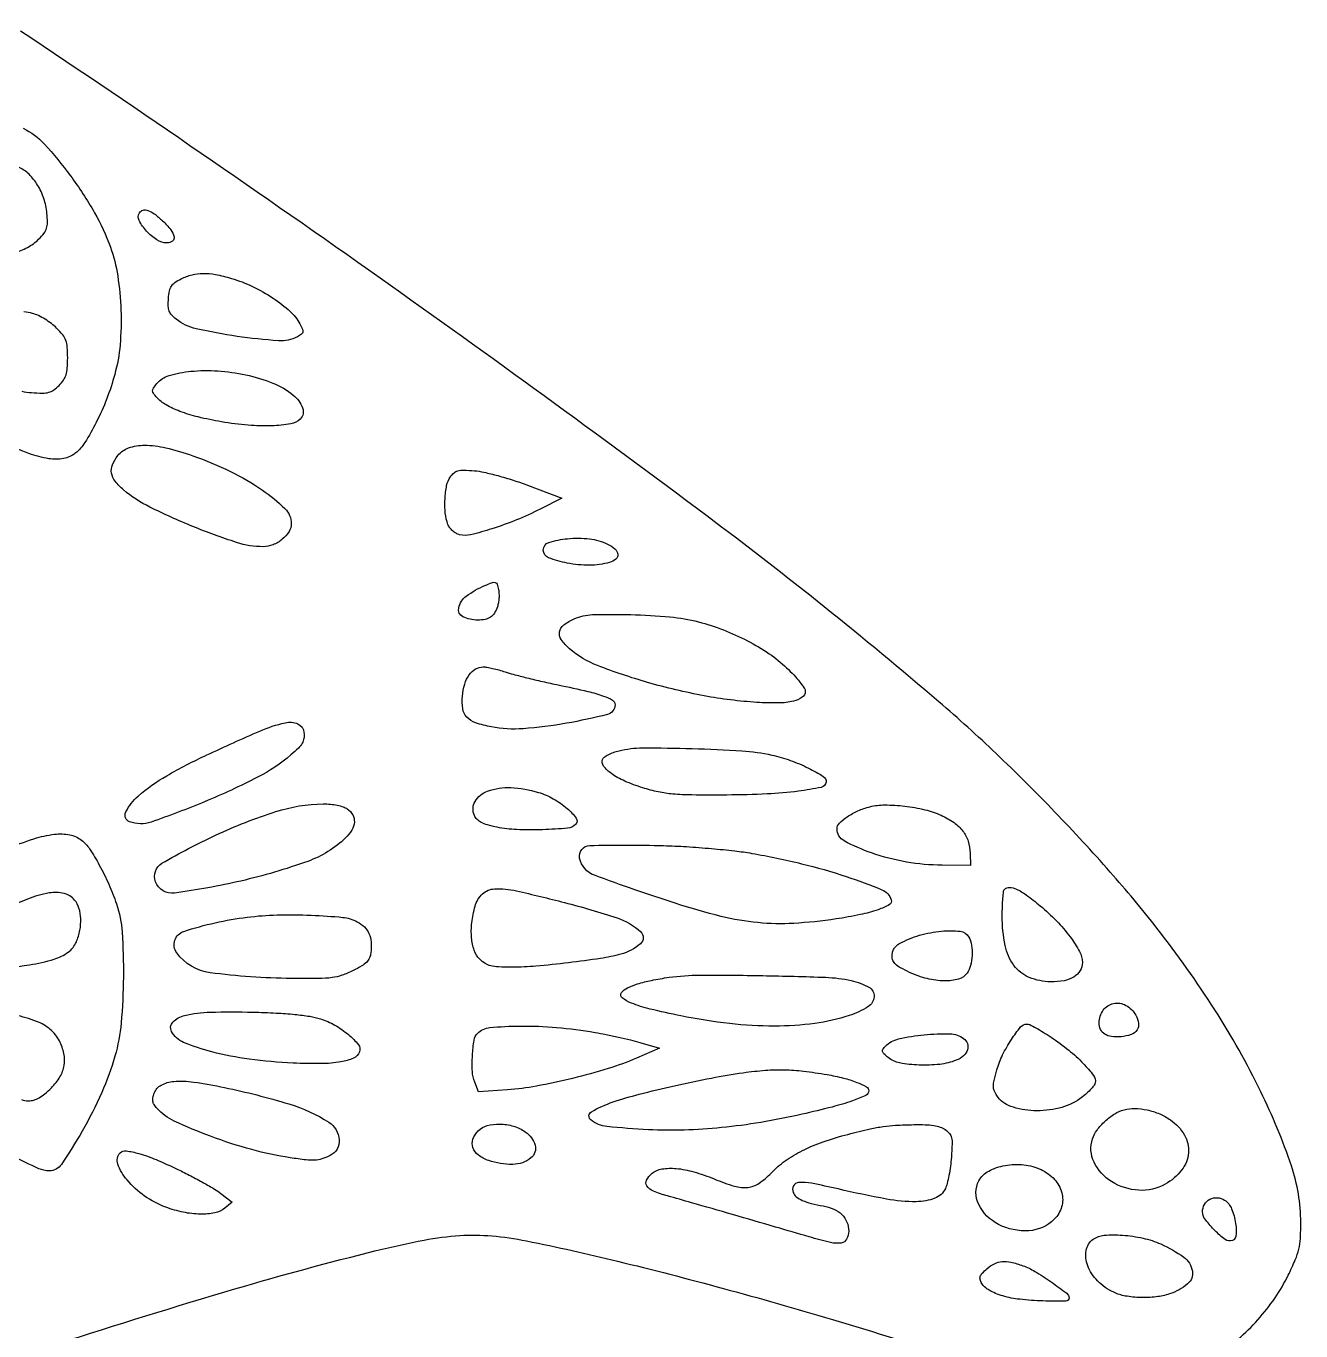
# Model space of a CAD drawing. Header units: inches. Extents: x 0 to 5940, y 0 to 4205.
# Drawn here: x 5554.79 to 5582.19, y 759.13 to 787.18 of the extents above; entities that cross this region are included whole.
import ezdxf

# ---------------------------------------------------------------- set-up
doc = ezdxf.new("R2010")
doc.units = ezdxf.units.IN
doc.header["$LTSCALE"] = 50
doc.header["$MEASUREMENT"] = 0
doc.layers.get('0').update_dxf_attribs({"color": 1})

# ---------------------------------------------------------------- blocks, each defined once
blk = doc.blocks.new('JACZ-COO-GE-001-CAR-LOGO-R00')
at = {"color": 8}
for points in [[(6698.45, 2830.09, -0.005668), (6751.65, 2846.5, -0.011446), (6793.99, 2857.98, -0.012877), (6808.34, 2861.13, -0.031434), (6819.06, 2862.51, -0.037776), (6828.62, 2862.41, -0.028164), (6839.07, 2860.91, -0.010127), (6866.25, 2854.85, -0.006409), (6897.7, 2846.75, -0.006174), (6930.68, 2837.36, -0.006666), (6962.57, 2827.39, 0.006902)], [(7052.27, 2831.44, 0.031214), (7058.1, 2837.22, 0.030679), (7063.29, 2843.84, 0.03782), (7067.24, 2850.6, 0.012192), (7069.37, 2855.27, 0.042268), (7070.41, 2858.41, 0.044428), (7070.88, 2861.61, 0.014509), (7071.01, 2866.38, 0.082028), (7068.19, 2883.4, 0.031601), (7059.03, 2905.6, 0.028704), (7045.27, 2930.1, 0.023596), (7027.93, 2954.58, 0.015044), (7013.94, 2971.41, 0.010781), (6997.35, 2989.39, 0.010661), (6979.72, 3006.92, 0.013264), (6962.57, 3022.42, 0.01644), (6893.02, 3078.13, 0.00673), (6795.17, 3149.34, 0.006628), (6687.48, 3223.39, 0.008177)], [(6688.21, 3194.25, -0.096539), (6694.55, 3189.57, -0.027319), (6702.38, 3180.05, -0.028156), (6709.6, 3168.95, -0.044375), (6714.36, 3158.64, -0.047108), (6716.55, 3150.03, -0.030289), (6717.53, 3139.75, -0.03021), (6717.26, 3129.39, -0.045302), (6715.66, 3120.48, -0.025374), (6713.28, 3113.25, -0.023633), (6710.12, 3106.11, -0.023691), (6706.76, 3100.12, -0.086229), (6703.86, 3096.88, -0.123729), (6700.34, 3095.3, -0.082595), (6695.9, 3095.25, -0.052201), (6689.96, 3096.82, -0.016873), (6681.54, 3100.34, 0.009432)], [(6687.83, 3115.45, 0.030609), (6690.73, 3115.06, 0.014325), (6694.03, 3114.92, 0.067648), (6695.91, 3115.14, 0.092554), (6697.37, 3115.83, 0.040263), (6699, 3117.22, 0.044297), (6700.33, 3118.81, 0.07644), (6701.09, 3120.36, 0.058732), (6701.46, 3122.34, 0.017126), (6701.57, 3125.43, 0.017814), (6701.45, 3128.72, 0.07061), (6701.03, 3130.69, 0.080622), (6700.1, 3132.33, 0.027603), (6698.27, 3134.38, 0.035773), (6696.72, 3135.72, 0.024198), (6694.78, 3137.03, 0.02443), (6692.78, 3138.12, 0.043903), (6691.02, 3138.78, 0.044108), (6688.44, 3139.26, 0.003821)], [(6685.45, 3156.94, 0.059306), (6689.56, 3158.56, 0.072976), (6692.86, 3161.02, 0.028754), (6694.49, 3162.84, 0.090489), (6695.25, 3164.28, 0.081195), (6695.51, 3165.98, 0.020294), (6695.35, 3168.8, 0.056135), (6694.43, 3173.19, 0.056593), (6692.55, 3177.25, 0.06105), (6689.99, 3180.49, 0.096521), (6687.05, 3182.45, 0.107791)], [(6687.72, 2903.28, 0.095464), (6689.79, 2902.88, 0.069622), (6691.41, 2903.1, 0.058684), (6693, 2903.77, 0.046231), (6694.71, 2904.95, 0.022029), (6696.69, 2906.76, 0.060911), (6699.27, 2910.07, 0.093435), (6700.53, 2913.46, 0.0956), (6700.46, 2917.03, 0.066449), (6699.09, 2920.83, 0.100044), (6696.34, 2924.26, 0.080572), (6692.27, 2926.67, 0.046063), (6685.76, 2928.54, 0.010711)], [(6676.76, 2941.87, 0.007676), (6690.18, 2943.63, 0.039667), (6697.48, 2945.29, 0.079253), (6701.74, 2947.41, 0.139582), (6704.17, 2950.47, 0.05106), (6705.23, 2953.96, 0.058223), (6705.49, 2957.45, 0.064315), (6704.96, 2960.58, 0.09602), (6703.66, 2963.02, 0.165955), (6700.49, 2965.01, 0.099888), (6696.02, 2965.15, 0.054758), (6689.53, 2963.32, 0.014762), (6679.72, 2959.01, -0.006859)], [(6683.08, 2978.32, -0.017873), (6691.48, 2981.39, -0.049984), (6697.6, 2982.73, -0.075545), (6702.2, 2982.56, -0.12056), (6705.76, 2980.94, -0.08043), (6708.13, 2978.37, -0.0206), (6711.05, 2973.52, -0.020852), (6713.9, 2967.74, -0.022345), (6716.2, 2961.88, -0.065895), (6717.89, 2953.4, -0.018787), (6718.25, 2939.95, -0.019501), (6717.58, 2926.2, -0.04747), (6715.73, 2916.23, -0.035279), (6711.77, 2905.32, -0.025401), (6705.9, 2893.76, -0.018532), (6699.7, 2883.83, -0.248978), (6696.04, 2881.88, -0.106885), (6692.96, 2882.54, -0.00741), (6684.89, 2886.35, -0.010793)]]:
    blk.add_lwpolyline(points, format="xyb", dxfattribs=at)
for points in [[(6730, 3166.51, -0.033829), (6732.48, 3163.83, -0.121114), (6733.46, 3161.74, -0.288679), (6732.97, 3160.44, -0.164924), (6731.32, 3159.9, -0.141643), (6728.32, 3160.8, -0.064295), (6725.16, 3163.47, -0.068245), (6722.99, 3166.61, -0.261283), (6723.08, 3168.9, -0.18944), (6724.15, 3169.7, -0.151366), (6725.6, 3169.65, -0.080397), (6727.52, 3168.62, -0.025674)], [(6750.64, 3149.28, -0.040364), (6756.94, 3146.86, -0.034788), (6763.11, 3143.36, -0.036235), (6768.22, 3139.4, -0.088381), (6771.15, 3135.67, -0.019125), (6771.94, 3134.02, -0.151948), (6772.03, 3133.19, -0.190676), (6771.62, 3132.55, -0.033321), (6770.39, 3131.78, -0.141504), (6764.73, 3130.57, -0.018372), (6752.34, 3131.91, -0.01987), (6740.06, 3134.2, -0.111124), (6734.06, 3137.06, -0.04232), (6732.72, 3138.31, -0.095124), (6732.01, 3139.5, -0.081804), (6731.72, 3140.97, -0.025537), (6731.77, 3143.24, -0.027889), (6732.07, 3145.57, -0.097606), (6732.63, 3146.96, -0.101908), (6733.66, 3148.01, -0.031933), (6735.57, 3149.13, -0.052292), (6738.83, 3150.35, -0.061063), (6742.11, 3150.79, -0.050681), (6745.87, 3150.45, -0.02338)], [(6754.93, 3120.39, -0.043868), (6763.05, 3117.91, -0.074541), (6769.16, 3114.31, -0.129649), (6771.96, 3110.48, -0.298064), (6771.26, 3107.14, -0.156015), (6768.4, 3105.67, -0.03281), (6762.74, 3105.1, -0.030363), (6755.62, 3105.28, -0.02121), (6747.65, 3106.31, -0.016316), (6740.66, 3107.75, -0.030878), (6735.17, 3109.44, -0.038869), (6731.03, 3111.38, -0.082706), (6728.29, 3113.59, -0.022941), (6727.26, 3114.86, -0.159774), (6727.02, 3115.62, -0.152586), (6727.26, 3116.38, -0.020382), (6728.29, 3117.76, -0.150898), (6731.95, 3120.17, -0.046542), (6738.5, 3121.44, -0.041747), (6746.52, 3121.56, -0.035112)], [(6739.07, 3096.13, -0.028012), (6750.35, 3091.42, -0.037884), (6759.89, 3085.87, -0.041867), (6766.67, 3080.32, -0.202902), (6768.57, 3075.83, -0.140283), (6767.88, 3073.41, -0.080709), (6765.87, 3071.11, -0.076132), (6763.09, 3069.45, -0.097109), (6760.17, 3068.88, -0.07915), (6752.16, 3070.15, -0.017514), (6739.07, 3074.95, -0.018515), (6726.19, 3080.75, -0.05933), (6718.32, 3085.88, -0.051815), (6715.79, 3088.49, -0.125741), (6714.71, 3090.93, -0.139285), (6714.99, 3093.42, -0.069922), (6716.59, 3096.18, -0.143793), (6719.84, 3098.49, -0.084014), (6724.6, 3099.29, -0.058438), (6730.95, 3098.53, -0.025875)], [(6839.37, 3087.32), (6849.66, 3083.45), (6843.16, 3080.17, -0.019433), (6835.99, 3076.9, -0.020263), (6828.69, 3074.25, -0.018247), (6822.3, 3072.47, -0.120861), (6819.01, 3072.48, -0.067992), (6817.94, 3072.91, -0.051016), (6816.9, 3073.65, -0.051226), (6816.04, 3074.58, -0.070468), (6815.5, 3075.57, -0.067103), (6814.71, 3078.92, -0.036285), (6814.62, 3083.16, -0.035953), (6815.11, 3087.2, -0.104756), (6816.2, 3089.77, -0.059379), (6817.32, 3091.02, -0.117914), (6818.49, 3091.64, -0.071572), (6820.19, 3091.83, -0.012164), (6823.45, 3091.64, -0.034755), (6826.3, 3091.21, -0.011251), (6830.44, 3090.18, -0.011157), (6835.01, 3088.83, -0.012309)], [(6863.33, 3069.67, -0.06822), (6865.53, 3068.21, -0.189787), (6866.36, 3066.6, -0.248817), (6865.78, 3065.16, -0.106888), (6863.89, 3064.17, -0.067042), (6857.94, 3063.35, -0.047167), (6851.2, 3063.97, -0.048281), (6845.64, 3065.58, -0.307174), (6844.07, 3067.89, -0.32636), (6845.72, 3070.15, -0.054332), (6851.31, 3071.29, -0.051284), (6857.94, 3071.22, -0.083649)], [(6830.32, 3050.9, -0.051889), (6829.4, 3048.96, -0.107414), (6828.25, 3047.76, -0.102769), (6826.67, 3047.11, -0.044836), (6824.4, 3046.89, -0.117661), (6820, 3047.92, -0.341161), (6818.72, 3050.56, -0.185079), (6821, 3054.09, -0.057921), (6826.58, 3057.25, -0.010376), (6828.86, 3058.16, -0.16274), (6829.69, 3058.19, -0.247701), (6830.2, 3057.7, -0.026035), (6830.64, 3056.05, -0.041133), (6830.79, 3054.85, -0.026262), (6830.78, 3053.44, -0.026344), (6830.62, 3052.04, -0.043749)], [(6890.57, 3046.37, -0.028403), (6898.04, 3043.95, -0.02778), (6905.24, 3040.69, -0.028937), (6911.71, 3036.83, -0.040289), (6916.97, 3032.6, -0.015161), (6919.11, 3030.45, -0.020045), (6920.92, 3028.35, -0.01783), (6922.27, 3026.53, -0.151444), (6922.57, 3025.57, -0.245321), (6921.63, 3023.77, -0.096001), (6918.99, 3022.6, -0.053747), (6914.55, 3022.07, -0.018483), (6908.07, 3022.24, -0.030621), (6892.27, 3024.21, -0.023418), (6875.32, 3028.22, -0.022724), (6860.35, 3033.26, -0.085914), (6851.91, 3038.33, -0.061619), (6849.46, 3041.04, -0.195561), (6848.92, 3043.37, -0.193006), (6850.17, 3045.44, -0.059927), (6853.36, 3047.3, -0.094481), (6858.85, 3048.53, -0.014065), (6870.25, 3048.56, -0.016776), (6882.02, 3047.87, -0.040997)], [(6832.64, 3031.38, 0.017442), (6835.07, 3030.65, 0.004221), (6839.15, 3029.61, 0.004325), (6843.84, 3028.5, 0.004287), (6848.57, 3027.47, -0.00531), (6857.36, 3025.54, -0.027368), (6862.14, 3024.15, -0.052189), (6864.79, 3022.9, -0.262182), (6865.57, 3021.52, -0.343141), (6863.32, 3018.63, -0.017869), (6851.03, 3015.98, -0.026075), (6838.04, 3014.34, -0.065158), (6828.51, 3014.89, -0.034454), (6823.76, 3016.13, -0.123486), (6821.14, 3017.82, -0.152012), (6819.93, 3020.31, -0.06171), (6819.82, 3024.14, -0.04996), (6820.53, 3027.72, -0.081034), (6821.9, 3030.5, -0.102937), (6823.79, 3032.25, -0.136232), (6826.05, 3032.88, -0.043367), (6827.17, 3032.78, -0.012638), (6828.88, 3032.44, -0.012599), (6830.79, 3031.95, -0.013173)], [(6772.37, 3013.25, -0.060133), (6772.33, 3011.47, -0.096281), (6771.83, 3010.03, -0.06694), (6770.68, 3008.56, -0.017074), (6768.44, 3006.5, -0.058816), (6758.46, 2999.81, -0.020085), (6742.61, 2992.49, -0.014504), (6726.58, 2986.39, -0.177072), (6720.13, 2986.49, -0.442756), (6718.99, 2989.41, -0.099123), (6722.69, 2994.18, -0.047318), (6731.25, 3000.26, -0.02227), (6743.29, 3006.51, -0.005659), (6759.16, 3013.66, -0.046074), (6766.72, 3016.16, -0.162779), (6770.54, 3015.8, -0.270333)], [(6912.57, 3006.45, -0.032635), (6918.07, 3004.88, -0.02941), (6923.52, 3002.55, -0.023966), (6927.96, 3000.07, -0.286365), (6928.79, 2998.38, -0.326772), (6927.36, 2996.79, -0.018695), (6920.5, 2995.63, -0.020958), (6911.13, 2994.81, -0.010042), (6899.07, 2994.49, -0.003625), (6888.58, 2994.5, -0.019253), (6882.84, 2994.77, -0.031492), (6878.52, 2995.41, -0.023327), (6873.85, 2996.65, -0.026609), (6868.48, 2998.66, -0.051321), (6864.48, 3000.91, -0.074409), (6862.14, 3003.16, -0.261748), (6861.84, 3005.15, -0.142951), (6862.36, 3005.83, -0.03688), (6863.54, 3006.57, -0.034462), (6865.07, 3007.26, -0.029178), (6866.76, 3007.77, -0.057966), (6873.8, 3008.61, -0.007892), (6888.66, 3008.42, -0.009124), (6903.58, 3007.72, -0.037178)], [(6842.59, 2995.28, -0.055773), (6847.07, 2993.38, -0.050196), (6851.21, 2990.48, -0.059324), (6853.9, 2987.54, -0.36702), (6853.74, 2985.65, -0.177409), (6851.36, 2984.55, -0.012236), (6843.85, 2984.11, -0.018443), (6836.08, 2984.13, -0.041287), (6830.22, 2984.85, -0.016848), (6827.35, 2985.54, -0.050322), (6825.47, 2986.28, -0.074922), (6824.23, 2987.17, -0.093004), (6823.41, 2988.34, -0.245763), (6823.64, 2992.57, -0.17343), (6827.38, 2995.66, -0.099923), (6834.32, 2996.7, -0.059517)], [(6785.35, 2990.32, -0.112872), (6786.96, 2988.53, -0.143672), (6787.46, 2986.38, -0.120627), (6786.72, 2984, -0.066959), (6784.82, 2981.63, -0.104814), (6773.49, 2974.62, -0.029549), (6753.45, 2968.73, -0.023389), (6733.58, 2965.12, -0.347433), (6727.89, 2968.49, -0.366424), (6729.82, 2974.03, -0.024332), (6745.9, 2982.47, -0.031166), (6763.96, 2989.53, -0.074989), (6778.1, 2991.82, -0.024815), (6780.29, 2991.74, -0.028995), (6782.35, 2991.43, -0.031836), (6784.11, 2990.95, -0.069983)], [(6963.24, 2988.42, -0.043769), (6967.12, 2986.22, -0.078042), (6969.78, 2983.7, -0.087542), (6971.35, 2980.7, -0.069342), (6971.96, 2977.09), (6972.07, 2973.38), (6963.57, 2973.45, -0.041028), (6952.88, 2974.42, -0.040233), (6942.42, 2977.13, -0.040531), (6934.24, 2980.73, -0.275498), (6932.07, 2984.36, -0.198059), (6932.76, 2986.04, -0.049245), (6935.1, 2987.97, -0.044791), (6938.32, 2989.74, -0.040533), (6941.91, 2990.98, -0.064225), (6946.39, 2991.53, -0.028349), (6952.35, 2991.16, -0.028322), (6958.41, 2990.08, -0.049005)], [(6906.57, 2977.01, -0.015968), (6921.45, 2973.91, -0.020842), (6934.81, 2970.07, -0.016355), (6945.54, 2966.1, -0.220022), (6948.33, 2963.11, -0.359655), (6947.76, 2961.65, -0.043186), (6944.35, 2960.13, -0.032443), (6939.04, 2958.66, -0.013898), (6931.78, 2957.35, -0.02304), (6919.08, 2956.03, -0.038659), (6908.36, 2956.25, -0.036282), (6897.34, 2958.13, -0.017675), (6883.6, 2962.05, -0.010245), (6859.37, 2970.44, -0.259477), (6854.96, 2975.57, -0.46552), (6857.96, 2979.35, -0.014921), (6880.07, 2979.34, -0.008095), (6886.96, 2979.02, -0.006285), (6894.45, 2978.46, -0.00636), (6901.43, 2977.76, -0.015247)], [(6850.41, 2962.28, -0.016048), (6866.2, 2957.65, -0.10681), (6873.24, 2953.53, -0.448953), (6873.18, 2949.93, -0.11241), (6867.27, 2946.8, -0.028065), (6861.23, 2945.53, -0.007841), (6851.66, 2944.23, -0.008161), (6841.87, 2943.22, -0.021033), (6834.77, 2942.9, -0.010139), (6830.6, 2942.97, -0.051762), (6828.3, 2943.3, -0.082875), (6826.65, 2944.01, -0.052527), (6825.02, 2945.33, -0.113597), (6823.38, 2947.96, -0.061499), (6822.58, 2951.71, -0.052015), (6822.66, 2956.23, -0.037582), (6823.64, 2961.18, -0.137519), (6825.86, 2964.86, -0.179958), (6829.46, 2966.37, -0.066042), (6836.01, 2965.78, -0.007585)], [(6992.95, 2961.29, -0.027559), (6997.84, 2956.78, -0.032786), (7001.91, 2952, -0.035293), (7004.74, 2947.58, -0.125317), (7005.57, 2944.34, -0.132971), (7004.9, 2941.87, -0.123412), (7003.07, 2939.99, -0.092952), (7000.08, 2938.85, -0.048679), (6996.1, 2938.52, -0.093731), (6989.63, 2939.84, -0.137656), (6985.08, 2943.39, -0.111073), (6982.42, 2949.44, -0.048249), (6981.57, 2958.23, -0.008492), (6981.62, 2961.08, -0.012347), (6981.77, 2963.59, -0.00794), (6981.97, 2965.66, -0.169158), (6982.24, 2966.21, -0.208469), (6983.74, 2966.8, -0.098716), (6985.81, 2966.31, -0.051285), (6988.71, 2964.6, -0.013615)], [(6788.31, 2956.54, -0.072091), (6790.46, 2954.98, -0.096337), (6791.84, 2953, -0.085848), (6792.46, 2950.47, -0.046547), (6792.4, 2947.25, -0.073582), (6791.98, 2945.69, -0.093728), (6791.15, 2944.45, -0.063585), (6789.66, 2943.29, -0.017939), (6787.07, 2941.88, -0.031968), (6783.75, 2940.48, -0.05243), (6780.79, 2939.78, -0.029954), (6776.75, 2939.51, -0.004427), (6768.57, 2939.53, -0.02966), (6744.24, 2941.25, -0.207428), (6734.25, 2947.22, -0.507478), (6736.35, 2953.64, -0.047712), (6755.38, 2957.89, -0.024903), (6764.29, 2958.56, -0.016482), (6774.55, 2958.48, -0.013554), (6783.97, 2957.84, -0.097497)], [(6971.53, 2951.94, -0.084909), (6972.35, 2949.5, -0.0502), (6972.51, 2946.41, -0.050419), (6972.06, 2943.38, -0.090609), (6971.01, 2941.1, -0.175857), (6968.5, 2939.34, -0.069488), (6964.24, 2938.8, -0.058122), (6959.08, 2939.48, -0.047401), (6953.82, 2941.34, -0.015178), (6951.07, 2942.73, -0.06511), (6949.59, 2943.8, -0.109914), (6948.83, 2944.91, -0.094377), (6948.57, 2946.3, -0.066517), (6948.72, 2947.43, -0.069668), (6949.16, 2948.46, -0.069223), (6949.88, 2949.34, -0.064367), (6950.82, 2950.02, -0.052745), (6956.8, 2952.46, -0.04749), (6963.37, 2953.71, -0.050466), (6968.99, 2953.66, -0.247483)], [(6936.33, 2938.89, -0.06964), (6941.6, 2936.91, -0.290503), (6943.17, 2934.07, -0.245977), (6941.33, 2931.03, -0.056441), (6935.7, 2928.42, -0.047419), (6925.38, 2926.05, -0.032291), (6913.35, 2925.25, -0.028953), (6899.91, 2926, -0.021886), (6885.3, 2928.32, -0.008888), (6876.05, 2930.38, -0.034651), (6870.46, 2932.15, -0.076417), (6867.68, 2933.77, -0.417792), (6867.53, 2935.33, -0.107294), (6869.27, 2936.69, -0.035311), (6872.3, 2937.9, -0.0282), (6876.44, 2938.97, -0.014286), (6881.74, 2939.87, -0.034254), (6891.03, 2940.53, -0.005092), (6909.8, 2940.39, -0.004401), (6928.69, 2939.88, -0.046584)], [(7021.57, 2928.53, -0.094381), (7022.41, 2926.07, -0.187236), (7021.95, 2924.09, -0.158704), (7020.17, 2922.72, -0.064413), (7017.15, 2922.06, -0.053081), (7014.32, 2922.13, -0.110756), (7012.26, 2922.87, -0.141798), (7011.03, 2924.28, -0.113823), (7010.6, 2926.25, -0.150388), (7011.83, 2930.04, -0.190682), (7014.88, 2932.04, -0.18042), (7018.61, 2931.47, -0.137012)], [(6777.28, 2927.45, -0.053686), (6781.63, 2925.56, -0.046226), (6785.73, 2922.7, -0.048191), (6788.66, 2919.69, -0.26679), (6789, 2917.55, -0.199425), (6787.21, 2915.66, -0.06239), (6783.4, 2914.52, -0.040121), (6777.56, 2914.01, -0.013998), (6769.12, 2914.18, -0.020262), (6755.97, 2915.35, -0.031345), (6744.78, 2917.53, -0.03461), (6736.32, 2920.38, -0.17321), (6732.68, 2923.68, -0.330899), (6733.09, 2926.48, -0.138888), (6736.62, 2928.44, -0.051593), (6744.28, 2929.43, -0.012528), (6757.07, 2929.44, -0.006428), (6764.03, 2929.18, -0.012021), (6769.65, 2928.76, -0.014634), (6774.09, 2928.2, -0.036448)], [(6859.57, 2923.38, -0.007765), (6862.87, 2922.76, -0.005317), (6866.6, 2921.97, -0.00536), (6870.18, 2921.13, -0.010806), (6872.98, 2920.37), (6878.89, 2918.64), (6871.98, 2915.66, -0.02721), (6863.55, 2912.55, -0.014472), (6852.82, 2909.59, -0.014468), (6842.02, 2907.26, -0.02896), (6833.35, 2906.17), (6824.63, 2905.59), (6823.51, 2908.48, -0.079224), (6822.83, 2911.7, -0.027501), (6822.84, 2916.45, -0.024021), (6823.33, 2921.04, -0.159249), (6824.35, 2923.06, -0.174302), (6828.06, 2924.81, -0.021566), (6837.12, 2925.28, -0.024041), (6848.06, 2924.85, -0.020147)], [(6996.21, 2921.95, -0.022367), (7001.49, 2918.05, -0.030655), (7005.85, 2914.06, -0.030921), (7008.9, 2910.49, -0.211795), (7009.41, 2908.28, -0.117328), (7009.01, 2907.39, -0.026481), (7007.92, 2906.12, -0.02604), (7006.47, 2904.76, -0.022682), (7004.82, 2903.49, -0.094503), (6998.59, 2900.67, -0.068429), (6991, 2899.92, -0.073329), (6984.09, 2901.2, -0.166617), (6979.95, 2904.42, -0.049438), (6979.16, 2905.94, -0.096206), (6978.9, 2907.27, -0.060088), (6979.11, 2908.98, -0.010414), (6979.96, 2912.15, -0.042362), (6981.69, 2916.63, -0.032019), (6984.3, 2921.23, -0.027762), (6987.07, 2924.99, -0.223484), (6988.96, 2925.88, -0.114092), (6989.79, 2925.69, -0.010692), (6991.66, 2924.72, -0.013279), (6993.86, 2923.45, -0.01006)], [(6970, 2921.55, -0.154856), (6971.13, 2920.01, -0.164504), (6971.13, 2918.14, -0.131304), (6969.92, 2916.33, -0.087172), (6967.79, 2915.03, -0.065732), (6962.82, 2913.8, -0.037382), (6956.63, 2913.58, -0.036672), (6950.83, 2914.23, -0.126052), (6947.43, 2915.81, -0.018866), (6946.13, 2916.97, -0.141561), (6945.71, 2917.68, -0.21216), (6945.83, 2918.34, -0.049592), (6946.57, 2919.24, -0.140443), (6950.52, 2921.42, -0.03151), (6958.18, 2922.66, -0.03104), (6965.92, 2922.94, -0.152564)], [(6748.57, 2906.86, -0.021614), (6767.87, 2901.96, -0.070286), (6779.82, 2896.44, -0.237034), (6782.91, 2891.2, -0.304844), (6780.18, 2886.48, -0.03307), (6777.69, 2885.46, -0.06679), (6775.62, 2885.07, -0.043902), (6773.02, 2885.15, -0.007813), (6768.18, 2885.81, -0.029363), (6756.71, 2888.26, -0.021671), (6744.36, 2892.25, -0.019791), (6733.52, 2896.77, -0.100722), (6728.29, 2900.63, -0.044278), (6727.46, 2901.73, -0.095546), (6727.08, 2902.72, -0.093747), (6727.09, 2903.79, -0.041489), (6727.48, 2905.15, -0.179315), (6729.6, 2907.58, -0.104586), (6733.35, 2908.69, -0.056334), (6739.3, 2908.5, -0.015396)], [(6929.07, 2910.74, -0.018315), (6933.99, 2909.69, -0.03107), (6938, 2908.41, -0.033261), (6940.87, 2907.07, -0.273279), (6941.57, 2905.88, -0.290695), (6940.7, 2904.51, -0.025199), (6936.7, 2902.87, -0.021801), (6930.6, 2901.02, -0.007367), (6921.59, 2898.85, -0.013733), (6909.21, 2896.41, -0.016568), (6897.46, 2894.83, -0.017548), (6886.27, 2894.1, -0.020166), (6875.57, 2894.2, -0.014088), (6863.11, 2895.18, -0.140421), (6858.31, 2897.13, -0.529534), (6858.48, 2899.57, -0.050978), (6864.96, 2902.52, -0.018226), (6872.75, 2904.83, -0.007759), (6883.34, 2907.39, -0.007777), (6894.42, 2909.7, -0.012363), (6903.99, 2911.3, -0.015562), (6910.61, 2912.03, -0.025219), (6916.26, 2912.19, -0.024363), (6922.05, 2911.77, -0.013366)], [(7031.99, 2897.16, -0.10811), (7036.17, 2892.62, -0.154021), (7037.37, 2887.3, -0.147943), (7035.32, 2882.1, -0.097438), (7030.39, 2877.9, -0.143714), (7022.46, 2876.07, -0.125257), (7014.33, 2878.66, -0.141268), (7009.07, 2884.51, -0.195138), (7008.6, 2891.48, -0.081329), (7009.97, 2894.1, -0.045617), (7012.39, 2896.77, -0.045422), (7015.27, 2898.99, -0.075754), (7018.07, 2900.21, -0.071658), (7021.3, 2900.59, -0.04768), (7025.01, 2900.14, -0.046057), (7028.73, 2898.96, -0.052984)], [(6838.67, 2893.59, -0.176256), (6841.61, 2889.55, -0.30544), (6840.38, 2885.75, -0.164366), (6834.89, 2883.81, -0.087416), (6827.7, 2884.98, -0.076731), (6824.61, 2886.62, -0.148802), (6822.97, 2888.85, -0.172681), (6822.98, 2891.38, -0.110342), (6824.57, 2893.88, -0.129614), (6827.25, 2895.44, -0.07272), (6831.02, 2895.91, -0.067363), (6835.1, 2895.28, -0.075996)], [(6964.47, 2894.23, -0.063564), (6965.76, 2893.06, -0.122002), (6966.38, 2891.82, -0.065194), (6966.55, 2889.94, -0.008828), (6966.32, 2885.98, -0.014363), (6966.03, 2883.25, -0.013872), (6965.59, 2880.51, -0.013928), (6965.06, 2878.12, -0.048308), (6964.54, 2876.63, -0.194022), (6961.38, 2873.69, -0.09071), (6955.81, 2872.64, -0.047041), (6946.86, 2873.44, -0.011554), (6932.38, 2876.46, 0.009316), (6924.45, 2878.16, 0.067072), (6920.56, 2878.38, 0.255988), (6919.03, 2877.38, 0.218025), (6918.91, 2875.44, 0.134836), (6919.86, 2874.14, 0.061068), (6921.67, 2873.04, 0.044738), (6924.32, 2872.12, 0.021035), (6927.88, 2871.39, -0.062972), (6931.08, 2870.44, -0.090829), (6933.52, 2868.79, -0.101491), (6935.04, 2866.54, -0.098061), (6935.57, 2863.85, -0.124212), (6934.95, 2861.4, -0.237297), (6933.33, 2860.26, -0.09495), (6930.12, 2860.4, -0.013347), (6923.69, 2862.12, 0.00112), (6913.66, 2865.06, 0.00054), (6900.79, 2868.79, 0.000489), (6888.45, 2872.34, 0.002238), (6881.27, 2874.36, -0.030135), (6877.05, 2875.8, -0.146776), (6875.11, 2877.38, -0.276965), (6875.01, 2879.14, -0.101986), (6876.65, 2881.15, -0.132383), (6879.62, 2882.46, -0.061435), (6883.86, 2882.6, -0.047876), (6889.15, 2881.6, -0.027123), (6895.3, 2879.45, 0.026286), (6901.36, 2877.31, 0.09803), (6905.37, 2876.95, 0.123295), (6908.7, 2878.17, 0.053448), (6912.33, 2881.24, -0.048551), (6916.51, 2884.85, -0.037284), (6921.68, 2887.96, -0.032758), (6927.93, 2890.6, -0.02205), (6935.35, 2892.83, -0.004606), (6941.98, 2894.44, -0.020549), (6945.92, 2895.18, -0.023956), (6949.62, 2895.55, -0.007837), (6955.1, 2895.74, -0.013373), (6958.51, 2895.72, -0.031343), (6961.05, 2895.47, -0.042221), (6962.98, 2894.99, -0.070814)], [(6734.55, 2882.33, -0.007195), (6738.44, 2880.38, -0.007238), (6742.27, 2878.32, -0.007098), (6745.56, 2876.43, -0.028698), (6747.47, 2875.14), (6750.87, 2872.54), (6748.61, 2870.71, -0.121159), (6745.64, 2869.31, -0.05386), (6741.3, 2868.92, -0.047057), (6736.22, 2869.49, -0.038287), (6730.95, 2871.01, -0.063413), (6724.6, 2874.35, -0.065777), (6719.37, 2879.15, -0.085493), (6716.59, 2883.94, -0.292416), (6717.32, 2887.3, -0.237033), (6719.09, 2887.89, -0.034612), (6722.91, 2887.07, -0.029078), (6728.05, 2885.26, -0.013235)], [(6993.2, 2882.25, -0.094488), (6997.21, 2879.31, -0.123412), (6999.41, 2875.35, -0.135954), (6999.36, 2871.11, -0.12683), (6997.16, 2867.37, -0.182995), (6989.55, 2863.95, -0.134464), (6980.42, 2865.85, -0.159106), (6974.51, 2871.81, -0.244144), (6974.59, 2878.93, -0.149039), (6977.51, 2881.83, -0.077883), (6982.4, 2883.51, -0.071465), (6988.05, 2883.71, -0.083792)], [(7048.17, 2873.11, -0.14872), (7050.28, 2870.54, -0.061443), (7051.49, 2866.15, -0.072613), (7051.5, 2862.2, -0.37267), (7049.97, 2860.88, -0.172204), (7047.95, 2861.6, -0.030213), (7044.93, 2864.36, -0.03056), (7042.27, 2867.48, -0.16283), (7041.57, 2869.58, -0.132405), (7042.17, 2871.8, -0.139028), (7043.79, 2873.36, -0.139118), (7046, 2873.85, -0.132638)], [(7029.07, 2859.98, -0.053151), (7035.94, 2856.02, -0.194921), (7038.54, 2851.85, -0.270921), (7037.11, 2848.02, -0.090345), (7031.67, 2845.02, -0.053035), (7027.68, 2844.14, -0.035178), (7022.98, 2843.94, -0.035607), (7018.44, 2844.39, -0.068133), (7014.96, 2845.5, -0.08557), (7010.15, 2848.89, -0.104835), (7007.16, 2853.48, -0.135904), (7006.71, 2858.01, -0.195132), (7008.82, 2861.4, -0.138222), (7012.07, 2862.6, -0.037184), (7017.63, 2862.62, -0.037284), (7023.74, 2861.73, -0.049402)], [(6987.74, 2853.48, -0.049884), (6991.34, 2851.77, -0.01713), (6996.19, 2848.62, -0.009739), (7000.87, 2845.2, -0.234382), (7001.57, 2843.79, -0.411849), (7000.63, 2842.84, -0.009831), (6993.77, 2842.92, -0.01884), (6986.82, 2843.4, -0.045551), (6981.77, 2844.41, -0.024424), (6979.54, 2845.19, -0.035488), (6977.68, 2846.11, -0.041515), (6976.27, 2847.1, -0.096598), (6975.45, 2848.1, -0.055331), (6974.95, 2849.34, -0.15166), (6974.98, 2850.28, -0.110236), (6975.56, 2851.22, -0.022381), (6976.99, 2852.56, -0.061214), (6979.26, 2854.08, -0.09546), (6981.51, 2854.71, -0.077804), (6984.16, 2854.53, -0.029405)]]:
    blk.add_lwpolyline(points, format="xyb", close=True, dxfattribs=at)

msp = doc.modelspace()

# ---------------------------------------------------------------- block references
at = {"xscale": 0.07174195398747743, "yscale": 0.07174195398747743, "zscale": 0.07174195398747743}
msp.add_blockref('JACZ-COO-GE-001-CAR-LOGO-R00', (5074.895, 555.821), dxfattribs=at)

doc.saveas('drawing.dxf')
